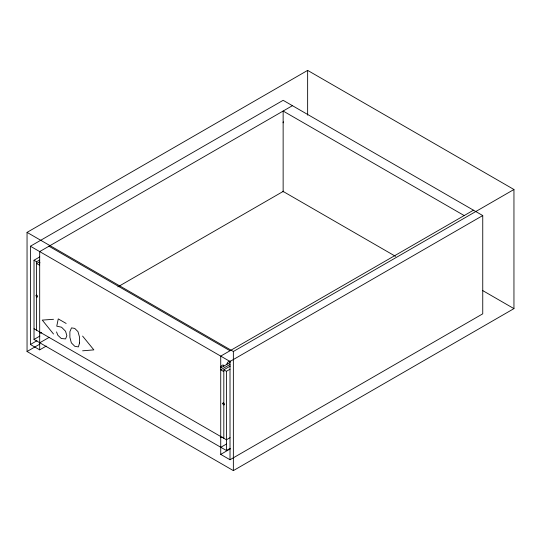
<?xml version="1.0" encoding="UTF-8"?>
<svg xmlns="http://www.w3.org/2000/svg" width="541" height="541" viewBox="0 0 541 541"><rect width="100%" height="100%" fill="white"/><g stroke="black" fill="none" stroke-linecap="round" stroke-linejoin="round"><path stroke-width="0.81" d="M27.05 232.38L307.64 70.391L513.95 189.499L513.95 308.62L233.36 470.609L27.05 351.501L27.05 232.38L233.36 351.494L513.95 189.499M46.262 346.064L39.689 349.858L30.404 344.502L30.404 246.229L283.139 100.315L482.748 215.555L482.748 313.827L230.013 459.742L220.728 454.386L220.728 356.113L473.463 210.199M292.424 105.678L39.689 251.592L39.689 349.858M230.053 448.401L226.402 450.511L34.015 339.437L34.015 260.228L39.73 256.928M34.015 260.228L36.592 261.716L39.446 260.065M39.446 261.851L36.592 263.501L39.689 265.286M117.843 286.872L283.653 191.142M34.015 339.437L39.858 336.062M30.404 344.502L36.977 340.702M39.689 342.832L49.184 337.347M27.05 351.501L39.473 344.326M482.748 215.555L230.013 361.476L30.404 246.229M230.013 364.451L220.728 369.814L223.818 371.599M223.818 438.305L223.818 369.814L230.25 366.101M223.818 369.814L226.402 371.302L229.972 369.239M230.053 437.683L226.402 439.792L34.015 328.718M220.728 447.353L226.571 443.978M220.728 454.386L230.223 448.902M82.604 350.811L93.843 349.878L82.604 336.089M53.505 319.291L42.266 320.103L53.505 334.013M464.178 215.555L283.139 111.033L283.139 191.44A2.191 1.265 -60 0 0 283.186 191.872M482.491 290.456L513.95 308.62M283.139 191.44L395.559 256.346M48.974 246.229L230.013 350.751M66.158 323.457L58.252 318.892L56.758 326.162L61.559 327.217L65.569 331.254L66.861 335.751L65.569 338.909L61.322 338.531L57.867 335.292L56.521 331.91M307.64 70.391L307.64 115.159M233.36 351.494L233.36 470.609M230.013 360.8L230.013 459.742M226.402 371.302L226.402 450.511M36.592 261.716L36.592 330.206M222.676 437.114A2.191 1.265 -60 0 1 220.728 436.513M41.637 332.593A2.191 1.265 -60 0 1 39.689 331.991M283.139 122.827A2.191 1.265 -60 0 1 283.342 121.813M39.689 263.379A2.191 1.265 -60 0 1 39.892 262.371M226.916 364.33A2.191 1.265 -60 0 1 228.464 361.652A2.191 1.265 -60 0 1 230.013 362.544L220.728 367.907A2.191 1.265 -60 0 1 222.277 365.222A2.191 1.265 -60 0 1 223.818 366.115M79.588 342.906L78.377 346.909L74.773 346.294L71.351 342.852L69.877 337.3L69.877 331.728L71.493 327.873L74.739 328.407L77.972 331.613L79.588 337.341L79.588 342.906M222.791 403.464A1.096 0.629 60 0 0 223.954 404.905A1.096 0.629 60 0 0 223.954 403.356A1.096 0.629 60 0 0 222.791 403.464M36.078 295.663A1.096 0.629 60 0 0 37.234 297.104A1.096 0.629 60 0 0 37.234 295.562A1.096 0.629 60 0 0 36.078 295.663"/></g></svg>
